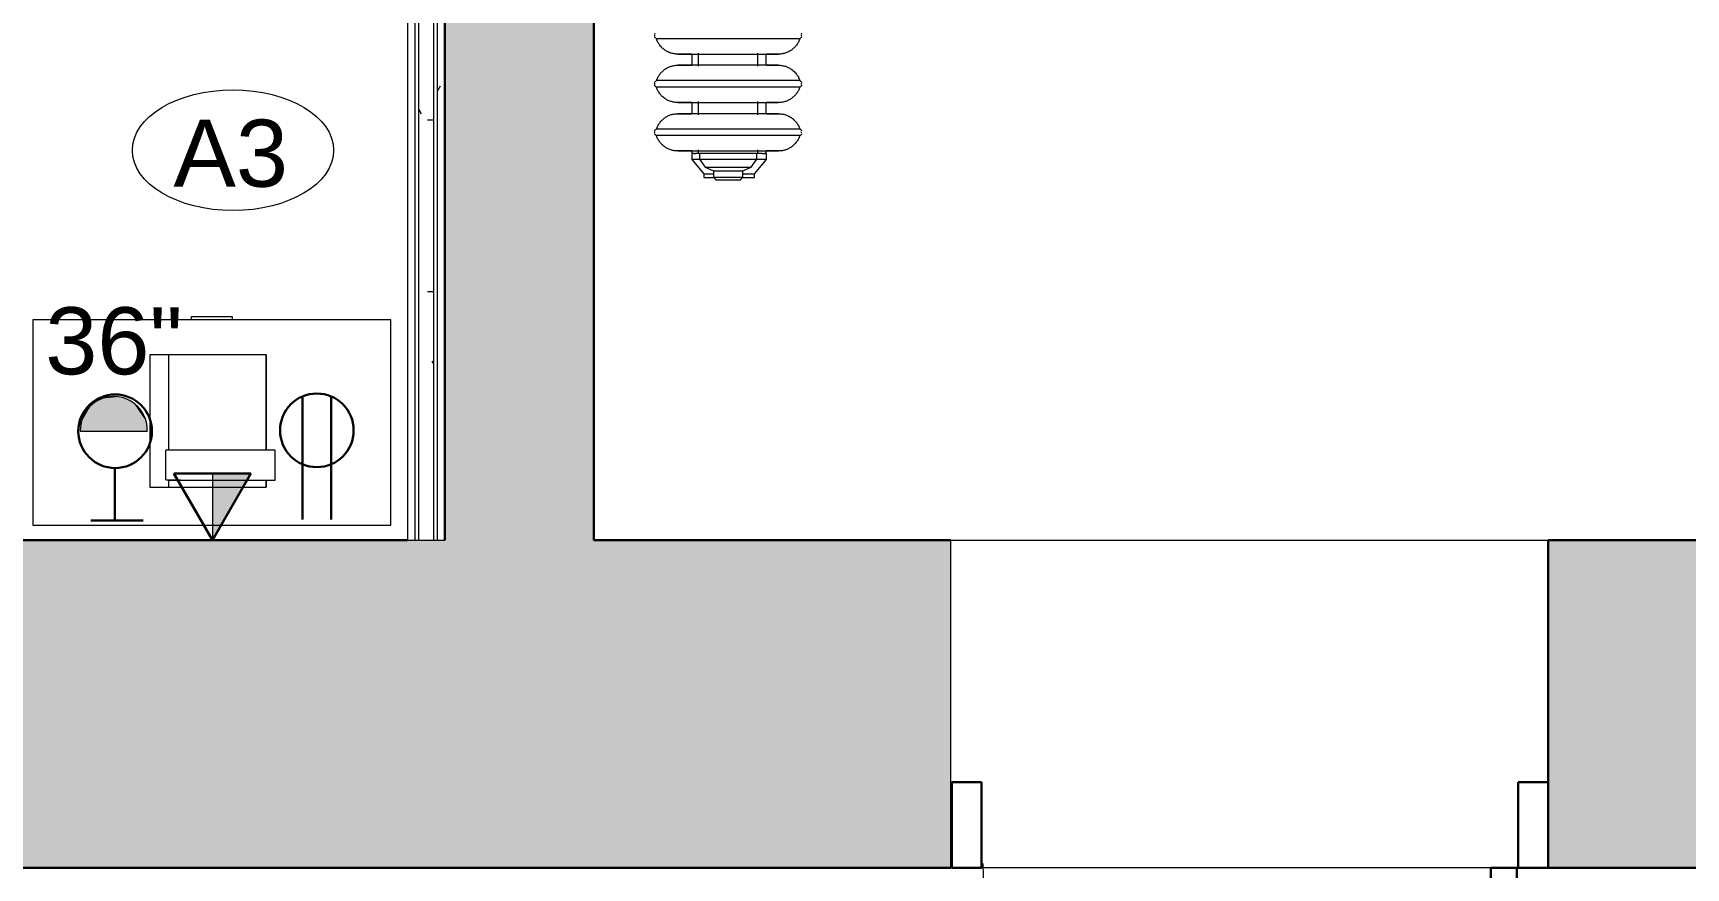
# Model space of a CAD drawing. Header units: inches. Extents: x -1176 to 1507, y -2563 to 978.
# Drawn here: x 1060.3 to 1171.1, y 91.9 to 147.9 of the extents above; entities that cross this region are included whole.
import ezdxf

# ---------------------------------------------------------------- set-up
doc = ezdxf.new("R2010")
doc.units = ezdxf.units.IN
doc.header["$MEASUREMENT"] = 0
for name, color, linetype, lineweight in [('A-ANNO-NOTE', 131, 'Continuous', 40), ('A-DOOR', 31, 'Continuous', 18), ('A-DOOR-FRAM', 31, 'Continuous', 30), ('A-FLOR', 192, 'Continuous', 18), ('A-GENM', 13, 'Continuous', 18), ('A-WALL', 113, 'Continuous', 18), ('A-WALL-PATT', 111, 'Continuous', 18), ('I-FURN', 30, 'Continuous', 9), ('I-WALL', 2, 'Continuous', 18), ('Q-SPCQ', 91, 'Continuous', 9), ('Q-SPCQ-IDEN', 132, 'Continuous', 9)]:
    doc.layers.add(name, color=color, linetype=linetype, lineweight=lineweight)
doc.styles.add('Arial', font='arial.ttf', dxfattribs={"height": 4.5})
doc.styles.add('Swis721 Lt BT', font='swissl.ttf', dxfattribs={"height": 4.5})
pattern_1 = [(0, (0, 0), (15.36, 3.84), [0.634, -10.886, 0.634, -10.886, -61.44]), (0, (0, 0), (15.36, 3.84), [-23.04, 0.634, -22.406, 0.634, -10.886, -26.88]), (0, (0, 0), (15.36, 3.84), [-57.6, 0.634, -7.046, 0.634, -18.566]), (120, (5.76, 1.92), (-11.005538, 11.38215), [0.634, -10.886, 0.634, -10.886, -61.44]), (120, (5.76, 1.92), (-11.005538, 11.38215), [-23.04, 0.634, -22.406, 0.634, -10.886, -26.88]), (120, (5.76, 1.92), (-11.005538, 11.38215), [-57.6, 0.634, -7.046, 0.634, -18.566]), (240, (7.68, 9.6), (-4.354462, -15.22215), [0.634, -10.886, 0.634, -10.886, -61.44]), (240, (7.68, 9.6), (-4.354462, -15.22215), [-23.04, 0.634, -22.406, 0.634, -10.886, -26.88]), (240, (7.68, 9.6), (-4.354462, -15.22215), [-57.6, 0.634, -7.046, 0.634, -18.566])]

# ---------------------------------------------------------------- blocks, each defined once
blk = doc.blocks.new('Bed_Side_Table_5122 - T-4-6544423-2nd Floor Power _ Signal')
at = {"layer": 'I-FURN'}
for p, q in [((12, 3.99), (-12, 3.99)), ((-12, 3.99), (-12, -9.79)), ((12, -9.79), (12, 3.99)), ((-12, -9.79), (-1.38, -9.79)), ((-1.38, -9.79), (-1.38, -10)), ((-1.38, -9.79), (1.38, -9.79)), ((1.38, -10), (1.38, -9.79)), ((1.38, -9.79), (12, -9.79)), ((-1.38, -10), (1.38, -10))]:
    blk.add_line(p, q, dxfattribs=at)
blk = doc.blocks.new('Speaker_Phone_6931 - Phone-6780614-2nd Floor Power _ Signal')
at = {"layer": 'Q-SPCQ'}
for p, q in [((-7.79, 12.24), (-14.18, 12.24)), ((-14.18, 12.24), (-14.18, 4.45)), ((-14.18, 12.24), (-7.79, 12.24)), ((-14.18, 12.24), (-14.18, 4.45)), ((-5.77, 12.85), (-7.79, 12.85)), ((-7.79, 12.85), (-7.79, 12.24)), ((-5.77, 12.85), (-7.79, 12.85)), ((-7.79, 12.85), (-7.79, 5.69)), ((-5.79, 12.24), (-5.3, 12.24)), ((-5.77, 12.24), (-5.77, 12.85)), ((-5.77, 5.69), (-5.77, 12.85)), ((-5.3, 12.24), (-5.77, 12.24)), ((-5.3, 4.45), (-5.3, 12.24)), ((-5.3, 4.45), (-5.3, 12.24)), ((-14.18, 5.69), (-7.79, 5.69)), ((-7.79, 6.51), (-7.79, 5.51)), ((-5.79, 5.51), (-5.79, 6.51)), ((-5.79, 5.69), (-5.3, 5.69)), ((-14.18, 4.45), (-5.3, 4.45)), ((-14.18, 4.45), (-5.3, 4.45)), ((-5.79, 5.51), (-7.79, 5.51))]:
    blk.add_line(p, q, dxfattribs=at)
blk = doc.blocks.new('Single Flush - D8 3_ X 8_-8257955-2nd Floor Power _ Signal')
at = {"layer": 'A-DOOR', "lineweight": 30}
for p, q in [((16.15625, -11), (17.90625, -11)), ((16.15625, -46.8125), (16.15625, -11)), ((17.90625, -11), (17.90625, -46.8125)), ((17.90625, -46.8125), (16.15625, -46.8125))]:
    blk.add_line(p, q, dxfattribs=at)
at = {"layer": 'A-DOOR', "lineweight": 9}
blk.add_arc((17.90625, -11), 35.8125, 179.5, 270, dxfattribs=at)
at = {"layer": 'A-DOOR-FRAM'}
for p, q in [((-20, -5.25), (-20, -11)), ((-20, -5.25), (-18, -5.25)), ((-18, -5.25), (-18, -11)), ((18.000004, -5.25), (18.000004, -11)), ((18.000004, -5.25), (20.000004, -5.25)), ((20.000004, -5.25), (20.000004, -11)), ((-20, -11), (-18, -11)), ((18.000004, -11), (20.000004, -11))]:
    blk.add_line(p, q, dxfattribs=at)
blk = doc.blocks.new('Cast_Iron_Radiator_8182 - Cast_Iron_Radiator_8182-V111-2nd Floor Power _ Signal')
at = {"layer": 'A-GENM', "lineweight": 9}
for p, q in [((-5.94, 4.85), (-5.97, 4.81)), ((-5.97, 1), (-5.97, 4.81)), ((-5.75, 4.93), (-5.79, 4.93)), ((-5.71, 4.93), (-5.75, 4.93)), ((-5.53, 4.81), (-5.56, 4.85)), ((-5.53, 1), (-5.53, 4.81)), ((-2.69, 4.85), (-2.72, 4.81)), ((-2.72, 1), (-2.72, 4.81)), ((-2.5, 4.93), (-2.54, 4.93)), ((-2.46, 4.93), (-2.5, 4.93)), ((-2.28, 4.81), (-2.31, 4.85)), ((-2.28, 1), (-2.28, 4.81)), ((0.56, 4.85), (0.53, 4.81)), ((0.53, 1), (0.53, 4.81)), ((0.75, 4.93), (0.71, 4.93)), ((0.79, 4.93), (0.75, 4.93)), ((-7.58, 2.44), (-8.54, 1.63)), ((-7.18, 2.44), (-7.58, 2.44)), ((-7.58, 1.94), (-7.58, 2.44)), ((-7, 2.44), (-7.18, 2.44)), ((-7.18, 2.29), (-7.18, 2.44)), ((-7.18, 2.3), (-7.18, 2.19)), ((-3.75, 2.44), (-4.5, 2.44)), ((-0.51, 2.44), (-1.25, 2.44)), ((-8.54, 1.63), (-8.79, 1.63)), ((-8.79, 1.63), (-8.79, 0.98)), ((-8.54, 1.63), (-8.54, 1.03)), ((-8.09, 1.55), (-8.33, 0.99)), ((-7.54, 1.93), (-8.09, 1.55)), ((-8.09, 1.55), (-8.09, -1.55)), ((-7.18, 1.93), (-7.54, 1.93)), ((-7.54, 1.93), (-7.54, -1.93)), ((-7.18, 2.01), (-7.18, 2.19)), ((-6.93, 2), (-7.18, 2)), ((-7.18, -2), (-7.18, 2)), ((-3.68, 2), (-4.57, 2)), ((-0.43, 2), (-1.32, 2)), ((-8.75, 0.99), (-8.93, 0.82)), ((-8.93, 0.82), (-8.93, -0.82)), ((-8.33, 0.99), (-8.75, 0.99)), ((-8.75, 0.99), (-8.75, -0.99)), ((-8.33, 0.99), (-8.33, -0.99)), ((-7, 1), (-7, -1)), ((-5.97, -1), (-5.97, 1)), ((-5.53, -1), (-5.53, 1)), ((-4.5, -1), (-4.5, 1)), ((-3.75, 1), (-3.75, -1)), ((-2.72, -1), (-2.72, 1)), ((-2.28, -1), (-2.28, 1)), ((-1.25, -1), (-1.25, 1)), ((-0.5, 1), (-0.5, -1)), ((0.53, -1), (0.53, 1)), ((-8.93, -0.82), (-8.75, -0.99)), ((-8.79, -0.96), (-8.79, -1.77)), ((-8.75, -0.99), (-8.33, -0.99)), ((-8.54, -1.01), (-8.54, -1.77)), ((-8.33, -0.99), (-8.09, -1.55)), ((-5.97, -4.81), (-5.97, -1)), ((-5.53, -4.81), (-5.53, -1)), ((-2.72, -4.81), (-2.72, -1)), ((-2.28, -4.81), (-2.28, -1)), ((0.53, -4.81), (0.53, -1)), ((-8.79, -1.77), (-8.54, -1.77)), ((-8.54, -1.77), (-7.58, -2.57)), ((-8.09, -1.55), (-7.54, -1.93)), ((-7.58, -2.57), (-7.58, -1.92)), ((-7.54, -1.93), (-7.18, -1.93)), ((-7.18, -2), (-6.93, -2)), ((-7.18, -2.29), (-7.18, -2.02)), ((-4.57, -2), (-3.68, -2)), ((-1.32, -2), (-0.43, -2)), ((-7.58, -2.57), (-7.18, -2.57)), ((-7.18, -2.3), (-7.18, -2.45)), ((-7.18, -2.55), (-7.18, -2.44)), ((-7.18, -2.56), (-7.18, -2.57)), ((-7.18, -2.56), (-7, -2.56)), ((-4.5, -2.56), (-3.75, -2.56)), ((-1.25, -2.56), (-0.51, -2.56)), ((-5.97, -4.81), (-5.94, -4.85)), ((-5.79, -4.93), (-5.75, -4.93)), ((-5.75, -4.93), (-5.71, -4.93)), ((-5.56, -4.85), (-5.53, -4.81)), ((-2.72, -4.81), (-2.69, -4.85)), ((-2.54, -4.93), (-2.5, -4.93)), ((-2.5, -4.93), (-2.46, -4.93)), ((-2.31, -4.85), (-2.28, -4.81)), ((0.53, -4.81), (0.56, -4.85)), ((0.71, -4.93), (0.75, -4.93)), ((0.75, -4.93), (0.79, -4.93))]:
    blk.add_line(p, q, dxfattribs=at)
at = {"layer": 'A-GENM', "lineweight": 9, "flags": 128}
for points in [[(-7, 3.38), (-7, 3.44), (-7, 3.5), (-6.99, 3.56), (-6.98, 3.62), (-6.97, 3.68), (-6.96, 3.74), (-6.94, 3.8), (-6.93, 3.85), (-6.91, 3.91), (-6.88, 3.97), (-6.86, 4.02), (-6.83, 4.08), (-6.8, 4.13), (-6.77, 4.18), (-6.74, 4.23), (-6.71, 4.28), (-6.67, 4.33), (-6.63, 4.37), (-6.59, 4.42), (-6.55, 4.46), (-6.5, 4.5), (-6.46, 4.54), (-6.41, 4.58), (-6.36, 4.61), (-6.31, 4.65), (-6.26, 4.68), (-6.21, 4.71), (-6.16, 4.73), (-6.1, 4.76), (-6.05, 4.78), (-5.99, 4.8)], [(-5.94, 4.85), (-5.94, 4.85), (-5.93, 4.86), (-5.93, 4.87), (-5.92, 4.87), (-5.92, 4.88)], [(-5.91, 4.89), (-5.9, 4.89), (-5.9, 4.9), (-5.89, 4.9), (-5.88, 4.9)], [(-5.87, 4.91), (-5.87, 4.92), (-5.86, 4.92), (-5.85, 4.92), (-5.84, 4.92), (-5.84, 4.93)], [(-5.66, 4.93), (-5.65, 4.92), (-5.65, 4.92), (-5.64, 4.92), (-5.63, 4.91), (-5.63, 4.91)], [(-5.61, 4.9), (-5.61, 4.9), (-5.6, 4.9), (-5.6, 4.89), (-5.59, 4.89)], [(-5.58, 4.88), (-5.57, 4.87), (-5.57, 4.87), (-5.57, 4.86), (-5.56, 4.85), (-5.56, 4.85)], [(-5.53, 4.81), (-5.48, 4.79), (-5.42, 4.77), (-5.36, 4.74), (-5.31, 4.72), (-5.26, 4.69), (-5.21, 4.66), (-5.16, 4.62), (-5.11, 4.59), (-5.06, 4.55), (-5.01, 4.51), (-4.97, 4.47), (-4.93, 4.43), (-4.89, 4.39), (-4.85, 4.34), (-4.81, 4.3), (-4.77, 4.25), (-4.74, 4.2), (-4.71, 4.15), (-4.68, 4.1), (-4.65, 4.04), (-4.63, 3.99), (-4.6, 3.93), (-4.58, 3.88), (-4.56, 3.82), (-4.55, 3.76), (-4.53, 3.7), (-4.52, 3.64), (-4.51, 3.58), (-4.5, 3.52), (-4.5, 3.47), (-4.5, 3.41), (-4.5, 3.38)], [(-3.75, 3.38), (-3.75, 3.44), (-3.75, 3.5), (-3.74, 3.56), (-3.73, 3.62), (-3.72, 3.68), (-3.71, 3.74), (-3.69, 3.8), (-3.68, 3.85), (-3.66, 3.91), (-3.63, 3.97), (-3.61, 4.02), (-3.58, 4.08), (-3.55, 4.13), (-3.52, 4.18), (-3.49, 4.23), (-3.46, 4.28), (-3.42, 4.33), (-3.38, 4.37), (-3.34, 4.42), (-3.3, 4.46), (-3.25, 4.5), (-3.21, 4.54), (-3.16, 4.58), (-3.11, 4.61), (-3.06, 4.65), (-3.01, 4.68), (-2.96, 4.71), (-2.91, 4.73), (-2.85, 4.76), (-2.8, 4.78), (-2.74, 4.8)], [(-2.69, 4.85), (-2.69, 4.85), (-2.68, 4.86), (-2.68, 4.87), (-2.67, 4.87), (-2.67, 4.88)], [(-2.66, 4.89), (-2.65, 4.89), (-2.65, 4.9), (-2.64, 4.9), (-2.63, 4.9)], [(-2.62, 4.91), (-2.62, 4.92), (-2.61, 4.92), (-2.6, 4.92), (-2.59, 4.92), (-2.59, 4.93)], [(-2.41, 4.93), (-2.4, 4.92), (-2.4, 4.92), (-2.39, 4.92), (-2.38, 4.91), (-2.38, 4.91)], [(-2.36, 4.9), (-2.36, 4.9), (-2.35, 4.9), (-2.35, 4.89), (-2.34, 4.89)], [(-2.33, 4.88), (-2.32, 4.87), (-2.32, 4.87), (-2.32, 4.86), (-2.31, 4.85), (-2.31, 4.85)], [(-2.28, 4.81), (-2.23, 4.79), (-2.17, 4.77), (-2.11, 4.74), (-2.06, 4.72), (-2.01, 4.69), (-1.96, 4.66), (-1.91, 4.62), (-1.86, 4.59), (-1.81, 4.55), (-1.76, 4.51), (-1.72, 4.47), (-1.68, 4.43), (-1.64, 4.39), (-1.6, 4.34), (-1.56, 4.3), (-1.52, 4.25), (-1.49, 4.2), (-1.46, 4.15), (-1.43, 4.1), (-1.4, 4.04), (-1.38, 3.99), (-1.35, 3.93), (-1.33, 3.88), (-1.31, 3.82), (-1.3, 3.76), (-1.28, 3.7), (-1.27, 3.64), (-1.26, 3.58), (-1.25, 3.52), (-1.25, 3.47), (-1.25, 3.41), (-1.25, 3.38)], [(-0.5, 3.38), (-0.5, 3.44), (-0.5, 3.5), (-0.49, 3.56), (-0.48, 3.62), (-0.47, 3.68), (-0.46, 3.74), (-0.44, 3.8), (-0.43, 3.85), (-0.41, 3.91), (-0.38, 3.97), (-0.36, 4.02), (-0.33, 4.08), (-0.3, 4.13), (-0.27, 4.18), (-0.24, 4.23), (-0.21, 4.28), (-0.17, 4.33), (-0.13, 4.37), (-0.09, 4.42), (-0.05, 4.46), (0, 4.5), (0.04, 4.54), (0.09, 4.58), (0.14, 4.61), (0.19, 4.65), (0.24, 4.68), (0.29, 4.71), (0.34, 4.73), (0.4, 4.76), (0.45, 4.78), (0.51, 4.8)], [(0.56, 4.85), (0.56, 4.85), (0.57, 4.86), (0.57, 4.87), (0.58, 4.87), (0.58, 4.88)], [(0.59, 4.89), (0.6, 4.89), (0.6, 4.9), (0.61, 4.9), (0.62, 4.9)], [(0.63, 4.91), (0.63, 4.92), (0.64, 4.92), (0.65, 4.92), (0.66, 4.92), (0.66, 4.93)], [(0.84, 4.93), (0.85, 4.92), (0.85, 4.92), (0.86, 4.92), (0.87, 4.91), (0.87, 4.91)], [(0.89, 4.9), (0.89, 4.9), (0.9, 4.9), (0.9, 4.89), (0.91, 4.89)], [(-7, 2.44), (-7, 2.5), (-7, 2.57), (-7, 2.64), (-7, 2.71), (-7, 2.77), (-7, 2.84), (-7, 2.9), (-7, 2.95), (-7, 3.01), (-7, 3.06), (-7, 3.1), (-7, 3.15), (-7, 3.18), (-7, 3.22), (-7, 3.25), (-7, 3.28), (-7, 3.31), (-7, 3.33), (-7, 3.35), (-7, 3.36), (-7, 3.37), (-7, 3.38), (-7, 3.38), (-7, 3.38)], [(-7, 3.38), (-7, 3.38), (-7, 3.38), (-7, 3.37), (-7, 3.35), (-7, 3.34), (-7, 3.31), (-7, 3.29), (-7, 3.26), (-7, 3.23), (-7, 3.19), (-7, 3.16), (-7, 3.11), (-7, 3.07), (-7, 3.02), (-7, 2.97), (-7, 2.91), (-7, 2.85), (-7, 2.79), (-7, 2.73), (-7, 2.66), (-7, 2.59), (-7, 2.52), (-7, 2.44), (-7, 2.37), (-7, 2.29), (-7, 2.21), (-7, 2.12), (-7, 2.04), (-7, 1.95), (-7, 1.86), (-7, 1.77), (-7, 1.68), (-7, 1.59), (-7, 1.5), (-7, 1.41), (-7, 1.31), (-7, 1.22), (-7, 1.12), (-7, 1.03), (-7, 1)], [(-4.5, 3.38), (-4.5, 3.38), (-4.5, 3.38), (-4.5, 3.37), (-4.5, 3.35), (-4.5, 3.34), (-4.5, 3.31), (-4.5, 3.29), (-4.5, 3.26), (-4.5, 3.23), (-4.5, 3.19), (-4.5, 3.16), (-4.5, 3.11), (-4.5, 3.07), (-4.5, 3.02), (-4.5, 2.97), (-4.5, 2.91), (-4.5, 2.85), (-4.5, 2.79), (-4.5, 2.73), (-4.5, 2.66), (-4.5, 2.59), (-4.5, 2.52), (-4.5, 2.44)], [(-4.5, 1), (-4.5, 1.1), (-4.5, 1.19), (-4.5, 1.29), (-4.5, 1.38), (-4.5, 1.47), (-4.5, 1.57), (-4.5, 1.66), (-4.5, 1.75), (-4.5, 1.84), (-4.5, 1.93), (-4.5, 2.02), (-4.5, 2.1), (-4.5, 2.18), (-4.5, 2.27), (-4.5, 2.35), (-4.5, 2.42), (-4.5, 2.5), (-4.5, 2.57), (-4.5, 2.64), (-4.5, 2.71), (-4.5, 2.77), (-4.5, 2.84), (-4.5, 2.9), (-4.5, 2.95), (-4.5, 3.01), (-4.5, 3.06), (-4.5, 3.1), (-4.5, 3.15), (-4.5, 3.18), (-4.5, 3.22), (-4.5, 3.25), (-4.5, 3.28), (-4.5, 3.31), (-4.5, 3.33), (-4.5, 3.35), (-4.5, 3.36), (-4.5, 3.37), (-4.5, 3.38), (-4.5, 3.38), (-4.5, 3.38)], [(-3.75, 2.44), (-3.75, 2.5), (-3.75, 2.57), (-3.75, 2.64), (-3.75, 2.71), (-3.75, 2.77), (-3.75, 2.84), (-3.75, 2.9), (-3.75, 2.95), (-3.75, 3.01), (-3.75, 3.06), (-3.75, 3.1), (-3.75, 3.15), (-3.75, 3.18), (-3.75, 3.22), (-3.75, 3.25), (-3.75, 3.28), (-3.75, 3.31), (-3.75, 3.33), (-3.75, 3.35), (-3.75, 3.36), (-3.75, 3.37), (-3.75, 3.38), (-3.75, 3.38), (-3.75, 3.38)], [(-3.75, 3.38), (-3.75, 3.38), (-3.75, 3.38), (-3.75, 3.37), (-3.75, 3.35), (-3.75, 3.34), (-3.75, 3.31), (-3.75, 3.29), (-3.75, 3.26), (-3.75, 3.23), (-3.75, 3.19), (-3.75, 3.16), (-3.75, 3.11), (-3.75, 3.07), (-3.75, 3.02), (-3.75, 2.97), (-3.75, 2.91), (-3.75, 2.85), (-3.75, 2.79), (-3.75, 2.73), (-3.75, 2.66), (-3.75, 2.59), (-3.75, 2.52), (-3.75, 2.44), (-3.75, 2.37), (-3.75, 2.29), (-3.75, 2.21), (-3.75, 2.12), (-3.75, 2.04), (-3.75, 1.95), (-3.75, 1.86), (-3.75, 1.77), (-3.75, 1.68), (-3.75, 1.59), (-3.75, 1.5), (-3.75, 1.41), (-3.75, 1.31), (-3.75, 1.22), (-3.75, 1.12), (-3.75, 1.03), (-3.75, 1)], [(-1.25, 3.38), (-1.25, 3.38), (-1.25, 3.38), (-1.25, 3.37), (-1.25, 3.35), (-1.25, 3.34), (-1.25, 3.31), (-1.25, 3.29), (-1.25, 3.26), (-1.25, 3.23), (-1.25, 3.19), (-1.25, 3.16), (-1.25, 3.11), (-1.25, 3.07), (-1.25, 3.02), (-1.25, 2.97), (-1.25, 2.91), (-1.25, 2.85), (-1.25, 2.79), (-1.25, 2.73), (-1.25, 2.66), (-1.25, 2.59), (-1.25, 2.52), (-1.25, 2.44)], [(-1.25, 1), (-1.25, 1.1), (-1.25, 1.19), (-1.25, 1.29), (-1.25, 1.38), (-1.25, 1.47), (-1.25, 1.57), (-1.25, 1.66), (-1.25, 1.75), (-1.25, 1.84), (-1.25, 1.93), (-1.25, 2.02), (-1.25, 2.1), (-1.25, 2.18), (-1.25, 2.27), (-1.25, 2.35), (-1.25, 2.42), (-1.25, 2.5), (-1.25, 2.57), (-1.25, 2.64), (-1.25, 2.71), (-1.25, 2.77), (-1.25, 2.84), (-1.25, 2.9), (-1.25, 2.95), (-1.25, 3.01), (-1.25, 3.06), (-1.25, 3.1), (-1.25, 3.15), (-1.25, 3.18), (-1.25, 3.22), (-1.25, 3.25), (-1.25, 3.28), (-1.25, 3.31), (-1.25, 3.33), (-1.25, 3.35), (-1.25, 3.36), (-1.25, 3.37), (-1.25, 3.38), (-1.25, 3.38), (-1.25, 3.38)], [(-0.5, 2.44), (-0.5, 2.5), (-0.5, 2.57), (-0.5, 2.64), (-0.5, 2.71), (-0.5, 2.77), (-0.5, 2.84), (-0.5, 2.9), (-0.5, 2.95), (-0.5, 3.01), (-0.5, 3.06), (-0.5, 3.1), (-0.5, 3.15), (-0.5, 3.18), (-0.5, 3.22), (-0.5, 3.25), (-0.5, 3.28), (-0.5, 3.31), (-0.5, 3.33), (-0.5, 3.35), (-0.5, 3.36), (-0.5, 3.37), (-0.5, 3.38), (-0.5, 3.38), (-0.5, 3.38)], [(-0.5, 3.38), (-0.5, 3.38), (-0.5, 3.38), (-0.5, 3.37), (-0.5, 3.35), (-0.5, 3.34), (-0.5, 3.31), (-0.5, 3.29), (-0.5, 3.26), (-0.5, 3.23), (-0.5, 3.19), (-0.5, 3.16), (-0.5, 3.11), (-0.5, 3.07), (-0.5, 3.02), (-0.5, 2.97), (-0.5, 2.91), (-0.5, 2.85), (-0.5, 2.79), (-0.5, 2.73), (-0.5, 2.66), (-0.5, 2.59), (-0.5, 2.52), (-0.5, 2.44), (-0.5, 2.37), (-0.5, 2.29), (-0.5, 2.21), (-0.5, 2.12), (-0.5, 2.04), (-0.5, 1.95), (-0.5, 1.86), (-0.5, 1.77), (-0.5, 1.68), (-0.5, 1.59), (-0.5, 1.5), (-0.5, 1.41), (-0.5, 1.31), (-0.5, 1.22), (-0.5, 1.12), (-0.5, 1.03), (-0.5, 1)], [(-7, -1), (-7, -1.1), (-7, -1.19), (-7, -1.29), (-7, -1.38), (-7, -1.47), (-7, -1.57), (-7, -1.66), (-7, -1.75), (-7, -1.84), (-7, -1.93), (-7, -2.02), (-7, -2.1), (-7, -2.18), (-7, -2.27), (-7, -2.35), (-7, -2.42), (-7, -2.5), (-7, -2.57), (-7, -2.64), (-7, -2.71), (-7, -2.77), (-7, -2.84), (-7, -2.9), (-7, -2.95), (-7, -3.01), (-7, -3.06), (-7, -3.1), (-7, -3.15), (-7, -3.18), (-7, -3.22), (-7, -3.25), (-7, -3.28), (-7, -3.31), (-7, -3.33), (-7, -3.35), (-7, -3.36), (-7, -3.37), (-7, -3.38), (-7, -3.38), (-7, -3.38)], [(-4.5, -3.38), (-4.5, -3.38), (-4.5, -3.38), (-4.5, -3.37), (-4.5, -3.35), (-4.5, -3.34), (-4.5, -3.31), (-4.5, -3.29), (-4.5, -3.26), (-4.5, -3.23), (-4.5, -3.19), (-4.5, -3.16), (-4.5, -3.11), (-4.5, -3.07), (-4.5, -3.02), (-4.5, -2.97), (-4.5, -2.91), (-4.5, -2.85), (-4.5, -2.79), (-4.5, -2.73), (-4.5, -2.66), (-4.5, -2.59), (-4.5, -2.52), (-4.5, -2.44), (-4.5, -2.37), (-4.5, -2.29), (-4.5, -2.21), (-4.5, -2.12), (-4.5, -2.04), (-4.5, -1.95), (-4.5, -1.86), (-4.5, -1.77), (-4.5, -1.68), (-4.5, -1.59), (-4.5, -1.5), (-4.5, -1.41), (-4.5, -1.31), (-4.5, -1.22), (-4.5, -1.12), (-4.5, -1.03), (-4.5, -1)], [(-3.75, -1), (-3.75, -1.1), (-3.75, -1.19), (-3.75, -1.29), (-3.75, -1.38), (-3.75, -1.47), (-3.75, -1.57), (-3.75, -1.66), (-3.75, -1.75), (-3.75, -1.84), (-3.75, -1.93), (-3.75, -2.02), (-3.75, -2.1), (-3.75, -2.18), (-3.75, -2.27), (-3.75, -2.35), (-3.75, -2.42), (-3.75, -2.5), (-3.75, -2.57), (-3.75, -2.64), (-3.75, -2.71), (-3.75, -2.77), (-3.75, -2.84), (-3.75, -2.9), (-3.75, -2.95), (-3.75, -3.01), (-3.75, -3.06), (-3.75, -3.1), (-3.75, -3.15), (-3.75, -3.18), (-3.75, -3.22), (-3.75, -3.25), (-3.75, -3.28), (-3.75, -3.31), (-3.75, -3.33), (-3.75, -3.35), (-3.75, -3.36), (-3.75, -3.37), (-3.75, -3.38), (-3.75, -3.38), (-3.75, -3.38)], [(-1.25, -3.38), (-1.25, -3.38), (-1.25, -3.38), (-1.25, -3.37), (-1.25, -3.35), (-1.25, -3.34), (-1.25, -3.31), (-1.25, -3.29), (-1.25, -3.26), (-1.25, -3.23), (-1.25, -3.19), (-1.25, -3.16), (-1.25, -3.11), (-1.25, -3.07), (-1.25, -3.02), (-1.25, -2.97), (-1.25, -2.91), (-1.25, -2.85), (-1.25, -2.79), (-1.25, -2.73), (-1.25, -2.66), (-1.25, -2.59), (-1.25, -2.52), (-1.25, -2.44), (-1.25, -2.37), (-1.25, -2.29), (-1.25, -2.21), (-1.25, -2.12), (-1.25, -2.04), (-1.25, -1.95), (-1.25, -1.86), (-1.25, -1.77), (-1.25, -1.68), (-1.25, -1.59), (-1.25, -1.5), (-1.25, -1.41), (-1.25, -1.31), (-1.25, -1.22), (-1.25, -1.12), (-1.25, -1.03), (-1.25, -1)], [(-0.5, -1), (-0.5, -1.1), (-0.5, -1.19), (-0.5, -1.29), (-0.5, -1.38), (-0.5, -1.47), (-0.5, -1.57), (-0.5, -1.66), (-0.5, -1.75), (-0.5, -1.84), (-0.5, -1.93), (-0.5, -2.02), (-0.5, -2.1), (-0.5, -2.18), (-0.5, -2.27), (-0.5, -2.35), (-0.5, -2.42), (-0.5, -2.5), (-0.5, -2.57), (-0.5, -2.64), (-0.5, -2.71), (-0.5, -2.77), (-0.5, -2.84), (-0.5, -2.9), (-0.5, -2.95), (-0.5, -3.01), (-0.5, -3.06), (-0.5, -3.1), (-0.5, -3.15), (-0.5, -3.18), (-0.5, -3.22), (-0.5, -3.25), (-0.5, -3.28), (-0.5, -3.31), (-0.5, -3.33), (-0.5, -3.35), (-0.5, -3.36), (-0.5, -3.37), (-0.5, -3.38), (-0.5, -3.38), (-0.5, -3.38)], [(-7, -3.38), (-7, -3.38), (-7, -3.38), (-7, -3.37), (-7, -3.35), (-7, -3.34), (-7, -3.31), (-7, -3.29), (-7, -3.26), (-7, -3.23), (-7, -3.19), (-7, -3.16), (-7, -3.11), (-7, -3.07), (-7, -3.02), (-7, -2.97), (-7, -2.91), (-7, -2.85), (-7, -2.79), (-7, -2.73), (-7, -2.66), (-7, -2.59), (-7, -2.56)], [(-4.5, -2.57), (-4.5, -2.64), (-4.5, -2.71), (-4.5, -2.77), (-4.5, -2.84), (-4.5, -2.9), (-4.5, -2.95), (-4.5, -3.01), (-4.5, -3.06), (-4.5, -3.1), (-4.5, -3.15), (-4.5, -3.18), (-4.5, -3.22), (-4.5, -3.25), (-4.5, -3.28), (-4.5, -3.31), (-4.5, -3.33), (-4.5, -3.35), (-4.5, -3.36), (-4.5, -3.37), (-4.5, -3.38), (-4.5, -3.38), (-4.5, -3.38)], [(-3.75, -3.38), (-3.75, -3.38), (-3.75, -3.38), (-3.75, -3.37), (-3.75, -3.35), (-3.75, -3.34), (-3.75, -3.31), (-3.75, -3.29), (-3.75, -3.26), (-3.75, -3.23), (-3.75, -3.19), (-3.75, -3.16), (-3.75, -3.11), (-3.75, -3.07), (-3.75, -3.02), (-3.75, -2.97), (-3.75, -2.91), (-3.75, -2.85), (-3.75, -2.79), (-3.75, -2.73), (-3.75, -2.66), (-3.75, -2.59), (-3.75, -2.56)], [(-1.25, -2.57), (-1.25, -2.64), (-1.25, -2.71), (-1.25, -2.77), (-1.25, -2.84), (-1.25, -2.9), (-1.25, -2.95), (-1.25, -3.01), (-1.25, -3.06), (-1.25, -3.1), (-1.25, -3.15), (-1.25, -3.18), (-1.25, -3.22), (-1.25, -3.25), (-1.25, -3.28), (-1.25, -3.31), (-1.25, -3.33), (-1.25, -3.35), (-1.25, -3.36), (-1.25, -3.37), (-1.25, -3.38), (-1.25, -3.38), (-1.25, -3.38)], [(-0.5, -3.38), (-0.5, -3.38), (-0.5, -3.38), (-0.5, -3.37), (-0.5, -3.35), (-0.5, -3.34), (-0.5, -3.31), (-0.5, -3.29), (-0.5, -3.26), (-0.5, -3.23), (-0.5, -3.19), (-0.5, -3.16), (-0.5, -3.11), (-0.5, -3.07), (-0.5, -3.02), (-0.5, -2.97), (-0.5, -2.91), (-0.5, -2.85), (-0.5, -2.79), (-0.5, -2.73), (-0.5, -2.66), (-0.5, -2.59), (-0.5, -2.56)], [(-5.97, -4.81), (-6.02, -4.79), (-6.08, -4.77), (-6.14, -4.74), (-6.19, -4.72), (-6.24, -4.69), (-6.29, -4.66), (-6.34, -4.62), (-6.39, -4.59), (-6.44, -4.55), (-6.49, -4.51), (-6.53, -4.47), (-6.57, -4.43), (-6.61, -4.39), (-6.65, -4.34), (-6.69, -4.3), (-6.73, -4.25), (-6.76, -4.2), (-6.79, -4.15), (-6.82, -4.1), (-6.85, -4.04), (-6.87, -3.99), (-6.9, -3.93), (-6.92, -3.88), (-6.94, -3.82), (-6.95, -3.76), (-6.97, -3.7), (-6.98, -3.64), (-6.99, -3.58), (-7, -3.52), (-7, -3.47), (-7, -3.41), (-7, -3.38)], [(-4.5, -3.38), (-4.5, -3.44), (-4.5, -3.5), (-4.51, -3.56), (-4.52, -3.62), (-4.53, -3.68), (-4.54, -3.74), (-4.56, -3.8), (-4.57, -3.85), (-4.59, -3.91), (-4.62, -3.97), (-4.64, -4.02), (-4.67, -4.08), (-4.7, -4.13), (-4.73, -4.18), (-4.76, -4.23), (-4.79, -4.28), (-4.83, -4.33), (-4.87, -4.37), (-4.91, -4.42), (-4.95, -4.46), (-5, -4.5), (-5.04, -4.54), (-5.09, -4.58), (-5.14, -4.61), (-5.19, -4.65), (-5.24, -4.68), (-5.29, -4.71), (-5.34, -4.73), (-5.4, -4.76), (-5.45, -4.78), (-5.51, -4.8)], [(-2.72, -4.81), (-2.77, -4.79), (-2.83, -4.77), (-2.89, -4.74), (-2.94, -4.72), (-2.99, -4.69), (-3.04, -4.66), (-3.09, -4.62), (-3.14, -4.59), (-3.19, -4.55), (-3.24, -4.51), (-3.28, -4.47), (-3.32, -4.43), (-3.36, -4.39), (-3.4, -4.34), (-3.44, -4.3), (-3.48, -4.25), (-3.51, -4.2), (-3.54, -4.15), (-3.57, -4.1), (-3.6, -4.04), (-3.62, -3.99), (-3.65, -3.93), (-3.67, -3.88), (-3.69, -3.82), (-3.7, -3.76), (-3.72, -3.7), (-3.73, -3.64), (-3.74, -3.58), (-3.75, -3.52), (-3.75, -3.47), (-3.75, -3.41), (-3.75, -3.38)], [(-1.25, -3.38), (-1.25, -3.44), (-1.25, -3.5), (-1.26, -3.56), (-1.27, -3.62), (-1.28, -3.68), (-1.29, -3.74), (-1.31, -3.8), (-1.32, -3.85), (-1.34, -3.91), (-1.37, -3.97), (-1.39, -4.02), (-1.42, -4.08), (-1.45, -4.13), (-1.48, -4.18), (-1.51, -4.23), (-1.54, -4.28), (-1.58, -4.33), (-1.62, -4.37), (-1.66, -4.42), (-1.7, -4.46), (-1.75, -4.5), (-1.79, -4.54), (-1.84, -4.58), (-1.89, -4.61), (-1.94, -4.65), (-1.99, -4.68), (-2.04, -4.71), (-2.09, -4.73), (-2.15, -4.76), (-2.2, -4.78), (-2.26, -4.8)], [(0.53, -4.81), (0.48, -4.79), (0.42, -4.77), (0.36, -4.74), (0.31, -4.72), (0.26, -4.69), (0.21, -4.66), (0.16, -4.62), (0.11, -4.59), (0.06, -4.55), (0.01, -4.51), (-0.03, -4.47), (-0.07, -4.43), (-0.11, -4.39), (-0.15, -4.34), (-0.19, -4.3), (-0.23, -4.25), (-0.26, -4.2), (-0.29, -4.15), (-0.32, -4.1), (-0.35, -4.04), (-0.37, -3.99), (-0.4, -3.93), (-0.42, -3.88), (-0.44, -3.82), (-0.45, -3.76), (-0.47, -3.7), (-0.48, -3.64), (-0.49, -3.58), (-0.5, -3.52), (-0.5, -3.47), (-0.5, -3.41), (-0.5, -3.38)], [(-5.92, -4.88), (-5.93, -4.87), (-5.93, -4.87), (-5.93, -4.86), (-5.94, -4.85), (-5.94, -4.85)], [(-5.89, -4.9), (-5.89, -4.9), (-5.9, -4.9), (-5.9, -4.89), (-5.91, -4.89)], [(-5.84, -4.93), (-5.85, -4.92), (-5.85, -4.92), (-5.86, -4.92), (-5.87, -4.91), (-5.87, -4.91)], [(-5.63, -4.91), (-5.63, -4.92), (-5.64, -4.92), (-5.65, -4.92), (-5.66, -4.92), (-5.66, -4.93)], [(-5.59, -4.89), (-5.6, -4.89), (-5.6, -4.9), (-5.61, -4.9), (-5.62, -4.9)], [(-5.56, -4.85), (-5.56, -4.85), (-5.57, -4.86), (-5.57, -4.87), (-5.58, -4.87), (-5.58, -4.88)], [(-2.67, -4.88), (-2.68, -4.87), (-2.68, -4.87), (-2.68, -4.86), (-2.69, -4.85), (-2.69, -4.85)], [(-2.64, -4.9), (-2.64, -4.9), (-2.65, -4.9), (-2.65, -4.89), (-2.66, -4.89)], [(-2.59, -4.93), (-2.6, -4.92), (-2.6, -4.92), (-2.61, -4.92), (-2.62, -4.91), (-2.62, -4.91)], [(-2.38, -4.91), (-2.38, -4.92), (-2.39, -4.92), (-2.4, -4.92), (-2.41, -4.92), (-2.41, -4.93)], [(-2.34, -4.89), (-2.35, -4.89), (-2.35, -4.9), (-2.36, -4.9), (-2.37, -4.9)], [(-2.31, -4.85), (-2.31, -4.85), (-2.32, -4.86), (-2.32, -4.87), (-2.33, -4.87), (-2.33, -4.88)], [(0.58, -4.88), (0.57, -4.87), (0.57, -4.87), (0.57, -4.86), (0.56, -4.85), (0.56, -4.85)], [(0.61, -4.9), (0.61, -4.9), (0.6, -4.9), (0.6, -4.89), (0.59, -4.89)], [(0.66, -4.93), (0.65, -4.92), (0.65, -4.92), (0.64, -4.92), (0.63, -4.91), (0.63, -4.91)], [(0.87, -4.91), (0.87, -4.92), (0.86, -4.92), (0.85, -4.92), (0.84, -4.92), (0.84, -4.93)], [(0.91, -4.89), (0.9, -4.89), (0.9, -4.9), (0.89, -4.9), (0.88, -4.9)]]:
    blk.add_lwpolyline(points, dxfattribs=at)
blk = doc.blocks.new('Appliance_Specialty Equipment Tag - Standard-3515593-2nd Floor Power _ Signal')
at = {"layer": 'Q-SPCQ-IDEN'}
blk.add_ellipse((-0.0499, 0.0037), major_axis=(-0.1406, 0), ratio=0.600473, dxfattribs=at)

msp = doc.modelspace()

# ---------------------------------------------------------------- hatches: boundary and pattern name
at = {"layer": 'A-ANNO-NOTE', "lineweight": 9}
for points in [[(1064.14, 122.92), (1066.05, 123.51), (1064.87, 123.39)], [(1067.88, 121.83), (1066.05, 123.51), (1064.14, 122.92)], [(1064.14, 122.92), (1064.8, 123.36), (1064.66, 123.29)], [(1064.87, 123.39), (1066.05, 123.51), (1065.18, 123.48)], [(1065.18, 123.48), (1066.05, 123.51), (1065.73, 123.54)], [(1067.88, 121.83), (1066.43, 123.42), (1066.05, 123.51)], [(1067.88, 121.83), (1067, 123.12), (1066.43, 123.42)], [(1067, 123.12), (1066.93, 123.17), (1066.43, 123.42)], [(1066.93, 123.17), (1066.66, 123.33), (1066.43, 123.42)], [(1067.88, 121.83), (1067.41, 122.75), (1067, 123.12)], [(1067.41, 122.75), (1067.36, 122.81), (1067.06, 123.08)], [(1063.49, 121.76), (1064.14, 122.92), (1063.83, 122.56)], [(1063.49, 121.76), (1067.88, 121.83), (1064.14, 122.92)], [(1063.49, 121.76), (1063.83, 122.56), (1063.64, 122.21)], [(1067.81, 122.06), (1067.68, 122.35), (1067.41, 122.75)], [(1067.88, 121.83), (1067.81, 122.06), (1067.41, 122.75)], [(1063.44, 121.2), (1067.94, 121.28), (1063.49, 121.76), (1063.47, 121.55)], [(1067.94, 121.2), (1067.94, 121.28), (1063.47, 121.2)], [(1067.94, 121.28), (1067.88, 121.83), (1063.49, 121.76)], [(1067.94, 121.28), (1067.94, 121.44), (1067.88, 121.83)], [(1072.3, 113.89), (1074.88, 118.36), (1072.3, 118.36), (1072.3, 113.96)]]:
    msp.add_hatch(color=256, dxfattribs=at).paths.add_polyline_path(points, flags=0)
at = {"layer": 'A-WALL-PATT', "lineweight": 9}
h = msp.add_hatch(color=7, dxfattribs=at)
h.paths.add_polyline_path([(1087.9, 113.89), (1097.9, 113.89), (1097.9, 318.35), (1087.9, 318.35), (1087.9, 113.96)], flags=0)
h.paths.add_polyline_path([(1087.9, 359.35), (1097.9, 359.35), (1097.9, 363.14), (1087.9, 363.14), (1087.9, 360.64)], flags=0)
h.paths.add_polyline_path([(1087.9, 403.14), (1097.9, 403.14), (1097.9, 567.01), (1087.9, 567.01), (1087.9, 405.14)], flags=0)
h = msp.add_hatch(dxfattribs=at)
h.set_pattern_fill('FP_2', color=256, style=0, pattern_type=2)
h.set_pattern_definition(pattern_1)
h.paths.add_polyline_path([(1085.9, 113.89), (1085.9, 310.67), (1085.4, 310.67), (1085.4, 113.89)], flags=0)
h = msp.add_hatch(dxfattribs=at)
h.set_pattern_fill('FP_2', color=256, style=0, pattern_type=2)
h.set_pattern_definition(pattern_1)
h.paths.add_polyline_path([(1087.15, 113.89), (1087.15, 310.67), (1086.15, 310.67), (1086.15, 113.89), (1086.6, 113.89)], flags=0)
h = msp.add_hatch(dxfattribs=at)
h.set_pattern_fill('FP_2', color=256, style=0, pattern_type=2)
h.set_pattern_definition(pattern_1)
h.paths.add_polyline_path([(1087.4, 113.89), (1087.9, 113.89), (1087.9, 310.67), (1087.4, 310.67), (1087.4, 113.96)], flags=0)
h = msp.add_hatch(color=7, dxfattribs=at)
h.paths.add_polyline_path([(1049.4, 91.89), (1121.83, 91.89), (1121.83, 113.89), (1049.4, 113.89)], flags=0)
h.paths.add_polyline_path([(994.09, 91.89), (1006.9, 91.89), (1006.9, 113.89), (966.34, 113.89), (966.34, 91.89)], flags=0)
h.paths.add_polyline_path([(1329.15, 91.89), (1329.15, 113.89), (1290.24, 113.89), (1290.24, 91.89)], flags=0)
h.paths.add_polyline_path([(1161.9, 91.89), (1263.74, 91.89), (1263.74, 113.89), (1161.9, 113.89)], flags=0)
h.paths.add_polyline_path([(677.93, 91.89), (756.84, 91.89), (756.84, 113.89), (677.93, 113.89)], flags=0)
h.paths.add_polyline_path([(799.34, 91.89), (848.01, 91.89), (848.01, 113.89), (799.34, 113.89)], flags=0)
h.paths.add_polyline_path([(624.06, 91.89), (635.43, 91.89), (635.43, 113.89), (562.75, 113.89), (562.75, 91.89)], flags=0)
h.paths.add_polyline_path([(890.51, 91.89), (923.84, 91.89), (923.84, 113.89), (890.51, 113.89)], flags=0)
h.paths.add_polyline_path([(520.25, 91.89), (520.25, 113.89), (480.78, 113.89), (480.78, 91.89)], flags=0)

# ---------------------------------------------------------------- linework, layer by layer
at = {"layer": 'A-ANNO-NOTE', "lineweight": 30}
for p, q in [((1078.35, 115.28), (1078.35, 123.55)), ((1080.27, 115.28), (1080.27, 123.55)), ((1065.77, 115.22), (1065.77, 118.73)), ((1072.3, 113.89), (1069.72, 118.36)), ((1069.72, 118.36), (1074.88, 118.36)), ((1072.3, 113.89), (1074.88, 118.36)), ((1064.14, 115.22), (1067.65, 115.22)), ((1108.4, 91.89), (1111.4, 91.89))]:
    msp.add_line(p, q, dxfattribs=at)
at = {"layer": 'A-ANNO-NOTE', "lineweight": 9}
for p, q in [((1063.44, 121.2), (1067.94, 121.2)), ((1072.3, 113.89), (1074.88, 118.36)), ((1074.88, 118.36), (1072.3, 118.36)), ((1072.3, 118.36), (1072.3, 113.89))]:
    msp.add_line(p, q, dxfattribs=at)
at = {"layer": 'A-ANNO-NOTE', "lineweight": 30}
for centre in [(1065.78, 121.2), (1079.31, 121.26)]:
    msp.add_circle(centre, 2.47, dxfattribs=at)
at = {"layer": 'A-ANNO-NOTE', "lineweight": 9}
msp.add_arc((1065.69, 121.29), 2.25, 357.6427, 182.3573, dxfattribs=at)
at = {"layer": 'A-FLOR'}
for p, q in [((1121.83, 113.89), (1161.9, 113.89)), ((1161.9, 91.89), (1121.83, 91.89))]:
    msp.add_line(p, q, dxfattribs=at)
at = {"layer": 'A-WALL', "color": 8, "lineweight": 30}
for p, q in [((1097.9, 113.89), (1097.9, 318.35)), ((1087.9, 234.6), (1087.9, 113.89)), ((1085.4, 113.89), (1049.4, 113.89)), ((1121.83, 113.89), (1097.9, 113.89)), ((1211.24, 113.89), (1161.9, 113.89)), ((1161.9, 113.89), (1161.9, 91.89)), ((1049.4, 91.89), (1121.83, 91.89)), ((1161.9, 91.89), (1263.74, 91.89))]:
    msp.add_line(p, q, dxfattribs=at)
at = {"layer": 'A-WALL'}
for p, q in [((1085.9, 113.89), (1085.9, 310.67)), ((1086.15, 113.89), (1086.15, 310.67)), ((1087.15, 113.89), (1087.15, 310.67)), ((1087.4, 113.89), (1087.4, 310.67)), ((1085.4, 113.89), (1087.9, 113.89))]:
    msp.add_line(p, q, dxfattribs=at)
at = {"layer": 'A-WALL', "lineweight": 9}
msp.add_line((1121.83, 91.89), (1121.83, 113.89), dxfattribs=at)
at = {"layer": 'I-WALL'}
msp.add_line((1085.4, 310.67), (1085.4, 113.89), dxfattribs=at)

# ---------------------------------------------------------------- block references
at = {"layer": 'A-DOOR'}
msp.add_blockref('Single Flush - D8 3_ X 8_-8257955-2nd Floor Power _ Signal', (1141.9, 102.89), dxfattribs=at)
at = {"layer": 'A-GENM', "lineweight": 9, "rotation": 89.9999999999999}
msp.add_blockref('Cast_Iron_Radiator_8182 - Cast_Iron_Radiator_8182-V111-2nd Floor Power _ Signal', (1106.9, 147.01), dxfattribs=at)
at = {"layer": 'I-FURN', "rotation": 180}
msp.add_blockref('Bed_Side_Table_5122 - T-4-6544423-2nd Floor Power _ Signal', (1072.27, 118.88), dxfattribs=at)
at = {"layer": 'Q-SPCQ', "rotation": 269.9999999999997}
msp.add_blockref('Speaker_Phone_6931 - Phone-6780614-2nd Floor Power _ Signal', (1063.66, 112.15), dxfattribs=at)
at = {"layer": 'Q-SPCQ-IDEN', "xscale": 47.99999999999997, "yscale": 47.99999999999997, "zscale": 47.99999999999997}
msp.add_blockref('Appliance_Specialty Equipment Tag - Standard-3515593-2nd Floor Power _ Signal', (1076.08, 139.88), dxfattribs=at)

# ---------------------------------------------------------------- texts
at = {"layer": 'A-ANNO-NOTE', "lineweight": 9, "insert": (1061.09, 129.52), "char_height": 4.5, "width": 10.302, "attachment_point": 1, "style": 'Swis721 Lt BT'}
msp.add_mtext('36"', dxfattribs=at)
at = {"layer": 'Q-SPCQ-IDEN', "insert": (1069.69, 142.11), "char_height": 4.5, "width": 9.393, "attachment_point": 1, "style": 'Arial'}
msp.add_mtext('A3', dxfattribs=at)

doc.saveas('drawing.dxf')
